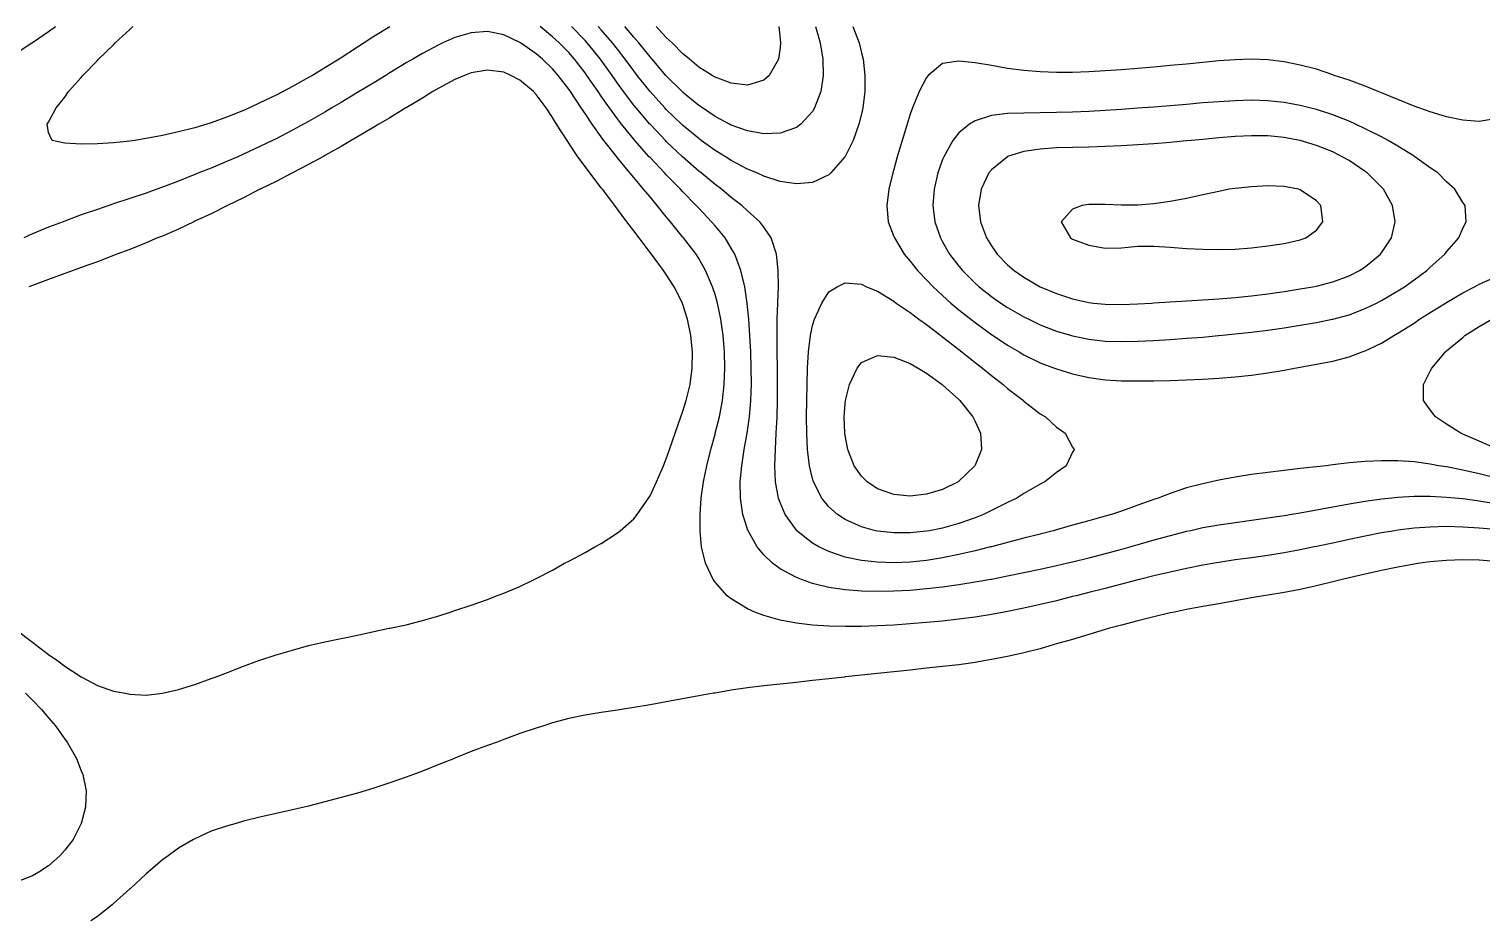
# Model space of a CAD drawing. Header units: inches. Extents: x -3765 to -2207, y 6717241 to 6718976.
# Drawn here: x -2976.2 to -2641.2, y 6717704.5 to 6717909.4 of the extents above; entities that cross this region are included whole.
import ezdxf

# ---------------------------------------------------------------- set-up
doc = ezdxf.new("R2010")
doc.units = ezdxf.units.IN
doc.header["$MEASUREMENT"] = 0

msp = doc.modelspace()

# ---------------------------------------------------------------- linework, layer by layer
for points in [[(-2979.21, 6717903.78), (-2975.57, 6717906.18), (-2975.46, 6717906.25), (-2971.72, 6717908.78), (-2970.11, 6717909.93)], [(-2893.01, 6717909.89), (-2896.75, 6717907.64), (-2898.93, 6717906.18), (-2900.5, 6717905.19), (-2904.25, 6717902.72), (-2904.68, 6717902.44), (-2908, 6717900.43), (-2910.84, 6717898.69), (-2911.75, 6717898.17), (-2915.49, 6717896.11), (-2917.66, 6717894.94), (-2919.24, 6717894.13), (-2922.99, 6717892.33), (-2925.42, 6717891.19), (-2926.74, 6717890.62), (-2930.49, 6717889.12), (-2934.24, 6717887.74), (-2935.19, 6717887.44), (-2937.98, 6717886.62), (-2941.73, 6717885.67), (-2945.48, 6717884.84), (-2949.23, 6717884.12), (-2951.91, 6717883.7), (-2952.98, 6717883.54), (-2956.72, 6717883.12), (-2960.47, 6717882.88), (-2964.22, 6717882.81), (-2967.97, 6717883.09), (-2970.85, 6717883.7), (-2971.72, 6717885.5), (-2972.06, 6717887.44), (-2971.72, 6717887.87), (-2969.97, 6717891.19), (-2967.97, 6717893.64), (-2967.12, 6717894.94), (-2964.22, 6717898.17), (-2963.82, 6717898.69), (-2960.47, 6717902.08), (-2960.17, 6717902.44), (-2956.72, 6717905.76), (-2956.33, 6717906.18), (-2952.98, 6717909.27), (-2952.31, 6717909.93)], [(-2638.14, 6717799.97), (-2641.89, 6717800.56), (-2645.63, 6717801.06), (-2647.45, 6717801.24), (-2649.38, 6717801.43), (-2653.13, 6717801.63), (-2656.88, 6717801.62), (-2660.63, 6717801.39), (-2662.03, 6717801.24), (-2664.37, 6717800.99), (-2668.12, 6717800.49), (-2671.87, 6717799.88), (-2675.62, 6717799.2), (-2679.37, 6717798.49), (-2683.11, 6717797.81), (-2685.03, 6717797.49), (-2686.86, 6717797.2), (-2690.61, 6717796.64), (-2694.36, 6717796.11), (-2698.11, 6717795.59), (-2701.86, 6717795.04), (-2705.6, 6717794.37), (-2708.36, 6717793.74), (-2709.35, 6717793.53), (-2713.1, 6717792.59), (-2716.85, 6717791.55), (-2720.6, 6717790.46), (-2722.17, 6717789.99), (-2724.34, 6717789.39), (-2728.09, 6717788.38), (-2731.84, 6717787.43), (-2735.59, 6717786.52), (-2736.73, 6717786.25), (-2739.34, 6717785.63), (-2743.08, 6717784.79), (-2746.83, 6717784), (-2750.58, 6717783.23), (-2754.33, 6717782.51), (-2754.42, 6717782.5), (-2758.08, 6717781.84), (-2761.82, 6717781.24), (-2765.57, 6717780.74), (-2769.32, 6717780.31), (-2773.07, 6717779.98), (-2776.82, 6717779.77), (-2780.56, 6717779.7), (-2784.31, 6717779.79), (-2788.06, 6717780.1), (-2791.81, 6717780.67), (-2795.56, 6717781.6), (-2798.11, 6717782.5), (-2799.3, 6717782.97), (-2803.05, 6717784.98), (-2804.78, 6717786.25), (-2806.8, 6717788.14), (-2808.34, 6717789.99), (-2810.43, 6717793.74), (-2810.55, 6717794.08), (-2811.62, 6717797.49), (-2812.16, 6717801.24), (-2812.22, 6717804.99), (-2811.9, 6717808.73), (-2811.31, 6717812.48), (-2810.63, 6717816.23), (-2810.55, 6717816.73), (-2810.1, 6717819.98), (-2809.78, 6717823.73), (-2809.66, 6717827.47), (-2809.69, 6717831.22), (-2809.82, 6717834.97), (-2810.02, 6717838.72), (-2810.28, 6717842.47), (-2810.55, 6717845.35), (-2810.63, 6717846.21), (-2811.18, 6717849.96), (-2812.08, 6717853.71), (-2813.48, 6717857.46), (-2814.3, 6717858.9), (-2815.71, 6717861.21), (-2818.05, 6717864.02), (-2818.83, 6717864.95), (-2821.79, 6717868.05), (-2822.38, 6717868.7), (-2825.54, 6717871.92), (-2826.03, 6717872.45), (-2829.29, 6717875.78), (-2829.68, 6717876.2), (-2833.04, 6717879.76), (-2833.2, 6717879.95), (-2836.52, 6717883.7), (-2836.79, 6717884), (-2839.6, 6717887.44), (-2840.53, 6717888.65), (-2842.41, 6717891.19), (-2844.28, 6717893.88), (-2845, 6717894.94), (-2847.58, 6717898.69), (-2848.03, 6717899.31), (-2850.47, 6717902.44), (-2851.78, 6717903.93), (-2853.99, 6717906.18), (-2855.53, 6717907.61), (-2858.37, 6717909.93)], [(-2638.14, 6717805.94), (-2641.89, 6717806.82), (-2645.63, 6717807.68), (-2649.38, 6717808.43), (-2651.26, 6717808.73), (-2653.13, 6717809.1), (-2656.88, 6717809.61), (-2660.63, 6717809.87), (-2664.37, 6717809.87), (-2668.12, 6717809.68), (-2671.87, 6717809.36), (-2675.62, 6717808.93), (-2677.16, 6717808.73), (-2679.37, 6717808.49), (-2683.11, 6717808.06), (-2686.86, 6717807.62), (-2690.61, 6717807.18), (-2694.36, 6717806.67), (-2698.11, 6717806.09), (-2701.86, 6717805.4), (-2703.55, 6717804.99), (-2705.6, 6717804.58), (-2709.35, 6717803.59), (-2713.1, 6717802.32), (-2715.87, 6717801.24), (-2716.85, 6717800.92), (-2720.6, 6717799.61), (-2724.34, 6717798.28), (-2726.64, 6717797.49), (-2728.09, 6717797.06), (-2731.84, 6717796.01), (-2735.59, 6717794.99), (-2739.34, 6717793.95), (-2740.06, 6717793.74), (-2743.08, 6717792.98), (-2746.83, 6717792.02), (-2750.58, 6717791.04), (-2754.33, 6717790.04), (-2754.51, 6717789.99), (-2758.08, 6717789.1), (-2761.82, 6717788.23), (-2765.57, 6717787.48), (-2769.32, 6717786.89), (-2773.07, 6717786.51), (-2776.82, 6717786.36), (-2780.56, 6717786.47), (-2784.31, 6717786.89), (-2788.06, 6717787.67), (-2791.81, 6717788.91), (-2794.1, 6717789.99), (-2795.56, 6717790.84), (-2799.18, 6717793.74), (-2799.3, 6717793.88), (-2801.88, 6717797.49), (-2803.05, 6717800.25), (-2803.41, 6717801.24), (-2804.11, 6717804.99), (-2804.28, 6717808.73), (-2804.14, 6717812.48), (-2803.92, 6717816.23), (-2803.75, 6717819.98), (-2803.65, 6717823.73), (-2803.64, 6717827.47), (-2803.68, 6717831.22), (-2803.74, 6717834.97), (-2803.76, 6717838.72), (-2803.71, 6717842.47), (-2803.59, 6717846.21), (-2803.45, 6717849.96), (-2803.47, 6717853.71), (-2803.89, 6717857.46), (-2805.1, 6717861.21), (-2806.8, 6717863.68), (-2807.69, 6717864.95), (-2810.55, 6717867.5), (-2811.85, 6717868.7), (-2814.3, 6717870.54), (-2816.57, 6717872.45), (-2818.05, 6717873.54), (-2821.24, 6717876.2), (-2821.79, 6717876.63), (-2825.54, 6717879.91), (-2825.58, 6717879.95), (-2829.29, 6717883.48), (-2829.5, 6717883.7), (-2833.04, 6717887.42), (-2833.06, 6717887.44), (-2836.24, 6717891.19), (-2836.79, 6717891.86), (-2839.12, 6717894.94), (-2840.53, 6717896.89), (-2841.8, 6717898.69), (-2844.28, 6717902.16), (-2844.48, 6717902.44), (-2847.51, 6717906.18), (-2848.03, 6717906.75), (-2851.12, 6717909.93)], [(-2791.36, 6717876.2), (-2791.81, 6717875.77), (-2795.56, 6717873.97), (-2799.3, 6717873.66), (-2803.05, 6717874.25), (-2806.8, 6717875.45), (-2808.39, 6717876.2), (-2810.55, 6717877.09), (-2814.3, 6717879.06), (-2815.66, 6717879.95), (-2818.05, 6717881.4), (-2821.21, 6717883.7), (-2821.79, 6717884.11), (-2825.54, 6717887.23), (-2825.76, 6717887.44), (-2829.29, 6717890.82), (-2829.63, 6717891.19), (-2833.03, 6717894.94), (-2833.04, 6717894.95), (-2835.98, 6717898.69), (-2836.79, 6717899.72), (-2838.77, 6717902.44), (-2840.53, 6717904.7), (-2841.68, 6717906.18), (-2844.28, 6717909.15), (-2844.99, 6717909.93)], [(-2798.27, 6717887.44), (-2799.3, 6717886.68), (-2803.05, 6717885.35), (-2806.8, 6717885.2), (-2810.55, 6717885.89), (-2814.3, 6717887.23), (-2814.7, 6717887.44), (-2818.05, 6717889.22), (-2820.97, 6717891.19), (-2821.79, 6717891.74), (-2825.54, 6717894.83), (-2825.65, 6717894.94), (-2829.29, 6717898.58), (-2829.38, 6717898.69), (-2832.56, 6717902.44), (-2833.04, 6717902.99), (-2835.6, 6717906.18), (-2836.79, 6717907.51), (-2838.86, 6717909.93)], [(-2805.53, 6717898.69), (-2806.8, 6717897.59), (-2810.55, 6717896.46), (-2814.3, 6717896.88), (-2818.05, 6717898.27), (-2818.72, 6717898.69), (-2821.79, 6717900.62), (-2823.97, 6717902.44), (-2825.54, 6717903.73), (-2827.97, 6717906.18), (-2829.29, 6717907.42), (-2831.65, 6717909.93)], [(-2803.37, 6717909.93), (-2803.05, 6717907.07), (-2802.96, 6717906.18), (-2803.05, 6717905.14), (-2803.42, 6717902.44), (-2805.53, 6717898.69)], [(-2794.86, 6717909.93), (-2793.78, 6717906.18), (-2793.17, 6717902.44), (-2793.1, 6717898.69), (-2793.67, 6717894.94), (-2795.08, 6717891.19), (-2795.56, 6717890.39), (-2798.27, 6717887.44)], [(-2786.27, 6717909.93), (-2784.85, 6717906.18), (-2784.31, 6717903.89), (-2783.93, 6717902.44), (-2783.48, 6717898.69), (-2783.52, 6717894.94), (-2784, 6717891.19), (-2784.31, 6717889.81), (-2784.88, 6717887.44), (-2786.22, 6717883.7), (-2788.06, 6717879.99), (-2788.09, 6717879.95), (-2791.36, 6717876.2)], [(-2638.14, 6717793.98), (-2641.89, 6717794.35), (-2645.63, 6717794.59), (-2649.38, 6717794.68), (-2653.13, 6717794.59), (-2656.88, 6717794.31), (-2660.63, 6717793.85), (-2661.32, 6717793.74), (-2664.37, 6717793.23), (-2668.12, 6717792.49), (-2671.87, 6717791.69), (-2675.62, 6717790.88), (-2679.37, 6717790.1), (-2679.89, 6717789.99), (-2683.11, 6717789.33), (-2686.86, 6717788.64), (-2690.61, 6717788.03), (-2694.36, 6717787.5), (-2698.11, 6717786.99), (-2701.86, 6717786.43), (-2702.92, 6717786.25), (-2705.6, 6717785.77), (-2709.35, 6717785.02), (-2713.1, 6717784.2), (-2716.85, 6717783.32), (-2720.19, 6717782.5), (-2720.6, 6717782.39), (-2724.34, 6717781.4), (-2728.09, 6717780.44), (-2731.84, 6717779.49), (-2734.82, 6717778.75), (-2735.59, 6717778.55), (-2739.34, 6717777.59), (-2743.08, 6717776.7), (-2746.83, 6717775.89), (-2750.58, 6717775.14), (-2751.39, 6717775), (-2754.33, 6717774.44), (-2758.08, 6717773.84), (-2761.82, 6717773.33), (-2765.57, 6717772.92), (-2769.32, 6717772.57), (-2773.07, 6717772.26), (-2776.82, 6717772), (-2780.56, 6717771.79), (-2784.31, 6717771.65), (-2788.06, 6717771.63), (-2791.81, 6717771.73), (-2795.56, 6717771.98), (-2799.3, 6717772.42), (-2803.05, 6717773.13), (-2806.8, 6717774.2), (-2808.89, 6717775), (-2810.55, 6717775.73), (-2814.3, 6717778.01), (-2815.24, 6717778.75), (-2818.05, 6717781.89), (-2818.48, 6717782.5), (-2820.26, 6717786.25), (-2821.15, 6717789.99), (-2821.51, 6717793.74), (-2821.5, 6717797.49), (-2821.21, 6717801.24), (-2820.68, 6717804.99), (-2819.94, 6717808.73), (-2819.03, 6717812.48), (-2818.05, 6717815.96), (-2817.98, 6717816.23), (-2817.04, 6717819.98), (-2816.33, 6717823.73), (-2815.92, 6717827.47), (-2815.79, 6717831.22), (-2815.9, 6717834.97), (-2816.21, 6717838.72), (-2816.72, 6717842.47), (-2817.47, 6717846.21), (-2818.05, 6717848.22), (-2818.61, 6717849.96), (-2820.22, 6717853.71), (-2821.79, 6717856.46), (-2822.43, 6717857.46), (-2825.29, 6717861.21), (-2825.54, 6717861.51), (-2828.33, 6717864.95), (-2829.29, 6717866.11), (-2831.38, 6717868.7), (-2833.04, 6717870.66), (-2834.51, 6717872.45), (-2836.79, 6717875.13), (-2837.66, 6717876.2), (-2840.53, 6717879.72), (-2840.71, 6717879.95), (-2843.66, 6717883.7), (-2844.28, 6717884.52), (-2846.41, 6717887.44), (-2848.03, 6717889.87), (-2848.91, 6717891.19), (-2851.36, 6717894.94), (-2851.78, 6717895.53), (-2854.22, 6717898.69), (-2855.53, 6717900.19), (-2857.84, 6717902.44), (-2859.27, 6717903.67), (-2862.89, 6717906.18), (-2863.02, 6717906.27), (-2866.77, 6717908), (-2870.52, 6717908.79), (-2874.27, 6717908.52), (-2878.01, 6717907.4), (-2880.78, 6717906.18), (-2881.76, 6717905.73), (-2885.51, 6717903.73), (-2887.76, 6717902.44), (-2889.26, 6717901.56), (-2893.01, 6717899.3), (-2893.98, 6717898.69), (-2896.75, 6717897), (-2900.13, 6717894.94), (-2900.5, 6717894.71), (-2904.25, 6717892.46), (-2906.38, 6717891.19), (-2908, 6717890.23), (-2911.75, 6717888.08), (-2912.91, 6717887.44), (-2915.49, 6717886.03), (-2919.24, 6717884.09), (-2920.05, 6717883.7), (-2922.99, 6717882.26), (-2926.74, 6717880.54), (-2928.1, 6717879.95), (-2930.49, 6717878.9), (-2934.24, 6717877.34), (-2937.05, 6717876.2), (-2937.98, 6717875.81), (-2941.73, 6717874.33), (-2945.48, 6717872.91), (-2946.77, 6717872.45), (-2949.23, 6717871.57), (-2952.98, 6717870.31), (-2956.72, 6717869.06), (-2957.79, 6717868.7), (-2960.47, 6717867.81), (-2964.22, 6717866.53), (-2967.97, 6717865.12), (-2968.39, 6717864.95), (-2971.72, 6717863.69), (-2975.46, 6717862.13), (-2977.45, 6717861.21)], [(-2945.48, 6717756.26), (-2945.46, 6717756.26), (-2941.73, 6717757.11), (-2937.98, 6717758.3), (-2934.24, 6717759.66), (-2933.34, 6717760.01), (-2930.49, 6717761.05), (-2926.74, 6717762.48), (-2923.44, 6717763.76), (-2922.99, 6717763.92), (-2919.24, 6717765.13), (-2915.49, 6717766.23), (-2911.75, 6717767.25), (-2910.73, 6717767.51), (-2908, 6717768.13), (-2904.25, 6717768.91), (-2900.5, 6717769.69), (-2896.75, 6717770.47), (-2893.15, 6717771.25), (-2893.01, 6717771.28), (-2889.26, 6717772.08), (-2885.51, 6717773.04), (-2881.76, 6717774.13), (-2879.13, 6717775), (-2878.01, 6717775.35), (-2874.27, 6717776.56), (-2870.52, 6717777.91), (-2868.4, 6717778.75), (-2866.77, 6717779.35), (-2863.02, 6717780.88), (-2859.76, 6717782.5), (-2859.27, 6717782.72), (-2855.53, 6717784.68), (-2852.76, 6717786.25), (-2851.78, 6717786.74), (-2848.03, 6717788.7), (-2845.73, 6717789.99), (-2844.28, 6717790.77), (-2840.53, 6717793.23), (-2839.93, 6717793.74), (-2836.79, 6717796.45), (-2836, 6717797.49), (-2833.4, 6717801.24), (-2833.04, 6717801.8), (-2831.57, 6717804.99), (-2829.96, 6717808.73), (-2829.29, 6717810.32), (-2828.55, 6717812.48), (-2827.27, 6717816.23), (-2825.92, 6717819.98), (-2825.54, 6717821.03), (-2824.72, 6717823.73), (-2823.82, 6717827.47), (-2823.33, 6717831.22), (-2823.27, 6717834.97), (-2823.65, 6717838.72), (-2824.4, 6717842.47), (-2825.54, 6717846.1), (-2825.58, 6717846.21), (-2827.51, 6717849.96), (-2829.29, 6717852.81), (-2829.93, 6717853.71), (-2832.72, 6717857.46), (-2833.04, 6717857.88), (-2835.57, 6717861.21), (-2836.79, 6717862.84), (-2838.39, 6717864.95), (-2840.53, 6717867.85), (-2841.18, 6717868.7), (-2844.02, 6717872.45), (-2844.28, 6717872.79), (-2846.93, 6717876.2), (-2848.03, 6717877.7), (-2849.68, 6717879.95), (-2851.78, 6717883.1), (-2852.18, 6717883.7), (-2854.58, 6717887.44), (-2855.53, 6717889.01), (-2856.99, 6717891.19), (-2859.27, 6717894.28), (-2859.9, 6717894.94), (-2863.02, 6717897.59), (-2865.11, 6717898.69), (-2866.77, 6717899.43), (-2870.52, 6717899.9), (-2874.27, 6717899.26), (-2875.78, 6717898.69), (-2878.01, 6717897.73), (-2881.76, 6717895.74), (-2883.13, 6717894.94), (-2885.51, 6717893.46), (-2889.26, 6717891.24), (-2889.33, 6717891.19), (-2893.01, 6717888.94), (-2895.58, 6717887.44), (-2896.75, 6717886.73), (-2900.5, 6717884.52), (-2901.94, 6717883.7), (-2904.25, 6717882.31), (-2908, 6717880.21), (-2908.48, 6717879.95), (-2911.75, 6717878.11), (-2915.48, 6717876.2), (-2915.49, 6717876.19), (-2919.24, 6717874.23), (-2922.94, 6717872.45), (-2922.99, 6717872.43), (-2926.74, 6717870.49), (-2930.47, 6717868.7), (-2930.49, 6717868.69), (-2934.24, 6717866.8), (-2937.98, 6717865.06), (-2938.21, 6717864.95), (-2941.73, 6717863.28), (-2945.48, 6717861.66), (-2946.6, 6717861.21), (-2949.23, 6717860.06), (-2952.98, 6717858.58), (-2955.97, 6717857.46), (-2956.72, 6717857.16), (-2960.47, 6717855.74), (-2964.22, 6717854.38), (-2966.08, 6717853.71), (-2967.97, 6717853), (-2971.72, 6717851.62), (-2975.46, 6717850.26), (-2976.25, 6717849.96)], [(-2638.14, 6717888.67), (-2641.89, 6717888.07), (-2645.63, 6717888.33), (-2649.38, 6717889.12), (-2653.13, 6717890.25), (-2655.75, 6717891.19), (-2656.88, 6717891.61), (-2660.63, 6717893.16), (-2664.37, 6717894.63), (-2665.17, 6717894.94), (-2668.12, 6717896.18), (-2671.87, 6717897.58), (-2675.33, 6717898.69), (-2675.62, 6717898.8), (-2679.37, 6717900.09), (-2683.11, 6717901.08), (-2686.86, 6717901.81), (-2690.61, 6717902.26), (-2694.36, 6717902.41), (-2698.11, 6717902.31), (-2701.86, 6717902.02), (-2705.6, 6717901.67), (-2709.35, 6717901.29), (-2713.1, 6717900.93), (-2716.85, 6717900.59), (-2720.6, 6717900.26), (-2724.34, 6717899.97), (-2728.09, 6717899.72), (-2731.84, 6717899.52), (-2735.59, 6717899.39), (-2739.34, 6717899.36), (-2743.08, 6717899.49), (-2746.83, 6717899.8), (-2750.58, 6717900.3), (-2754.33, 6717900.93), (-2758.08, 6717901.59), (-2761.82, 6717901.99), (-2765.57, 6717901.46), (-2768.87, 6717898.69), (-2769.32, 6717898.23), (-2770.99, 6717894.94), (-2772.52, 6717891.19), (-2773.07, 6717889.72), (-2773.77, 6717887.44), (-2774.93, 6717883.7), (-2776.02, 6717879.95), (-2776.82, 6717876.99), (-2777.04, 6717876.2), (-2777.95, 6717872.45), (-2778.44, 6717868.7), (-2778.13, 6717864.95), (-2776.82, 6717861.59), (-2776.68, 6717861.21), (-2774.46, 6717857.46), (-2773.07, 6717855.83), (-2771.39, 6717853.71), (-2769.32, 6717851.6), (-2767.78, 6717849.96), (-2765.57, 6717847.94), (-2763.67, 6717846.21), (-2761.82, 6717844.68), (-2759.06, 6717842.47), (-2758.08, 6717841.71), (-2754.33, 6717838.99), (-2753.91, 6717838.72), (-2750.58, 6717836.48), (-2747.93, 6717834.97), (-2746.83, 6717834.3), (-2743.08, 6717832.47), (-2739.76, 6717831.22), (-2739.34, 6717831.05), (-2735.59, 6717829.87), (-2731.84, 6717829.06), (-2728.09, 6717828.55), (-2724.34, 6717828.29), (-2720.6, 6717828.25), (-2716.85, 6717828.3), (-2713.1, 6717828.36), (-2709.35, 6717828.48), (-2705.6, 6717828.64), (-2701.86, 6717828.88), (-2698.11, 6717829.22), (-2694.36, 6717829.62), (-2690.61, 6717830.12), (-2686.86, 6717830.75)], [(-2705.6, 6717838.38), (-2702.01, 6717838.72), (-2701.86, 6717838.73), (-2698.11, 6717839.1), (-2694.36, 6717839.5), (-2690.61, 6717839.97), (-2686.86, 6717840.52), (-2683.11, 6717841.13), (-2679.37, 6717841.76), (-2675.77, 6717842.47), (-2675.62, 6717842.5), (-2671.87, 6717843.53), (-2668.12, 6717844.97), (-2665.54, 6717846.21), (-2664.37, 6717846.8), (-2660.63, 6717848.99), (-2659.09, 6717849.96), (-2656.88, 6717851.57), (-2653.95, 6717853.71), (-2653.13, 6717854.49), (-2649.78, 6717857.46), (-2649.38, 6717858.01), (-2646.57, 6717861.21), (-2645.63, 6717863.51), (-2644.83, 6717864.95), (-2645.12, 6717868.7), (-2645.63, 6717869.41), (-2647.44, 6717872.45), (-2649.38, 6717874.17), (-2651.41, 6717876.2), (-2653.13, 6717877.37), (-2656.68, 6717879.95), (-2656.88, 6717880.06), (-2660.63, 6717882.37), (-2662.86, 6717883.7), (-2664.37, 6717884.5), (-2668.12, 6717886.4), (-2670.35, 6717887.44), (-2671.87, 6717888.13), (-2675.62, 6717889.6), (-2679.37, 6717890.79), (-2680.97, 6717891.19), (-2683.11, 6717891.74), (-2686.86, 6717892.42), (-2690.61, 6717892.83), (-2694.36, 6717892.95), (-2698.11, 6717892.84), (-2701.86, 6717892.61), (-2705.6, 6717892.33), (-2709.35, 6717892), (-2713.1, 6717891.69), (-2716.85, 6717891.39), (-2719.47, 6717891.19), (-2720.6, 6717891.11), (-2724.34, 6717890.82), (-2728.09, 6717890.57), (-2731.84, 6717890.37), (-2735.59, 6717890.23), (-2739.34, 6717890.13), (-2743.08, 6717890.06), (-2746.83, 6717890), (-2750.58, 6717889.87), (-2754.33, 6717889.44), (-2758.08, 6717888.24), (-2759.38, 6717887.44), (-2761.82, 6717885.43), (-2763.21, 6717883.7), (-2765.32, 6717879.95), (-2765.57, 6717879.32), (-2766.67, 6717876.2), (-2767.53, 6717872.45), (-2767.8, 6717868.7), (-2767.34, 6717864.95), (-2766.05, 6717861.21), (-2765.57, 6717860.35), (-2763.96, 6717857.46), (-2761.82, 6717854.73), (-2760.99, 6717853.71), (-2758.08, 6717850.82), (-2757.13, 6717849.96), (-2754.33, 6717847.73), (-2752.16, 6717846.21), (-2750.58, 6717845.17), (-2746.83, 6717843.01), (-2745.72, 6717842.47), (-2743.08, 6717841.19), (-2739.34, 6717839.75), (-2735.84, 6717838.72), (-2735.59, 6717838.64), (-2731.84, 6717837.87), (-2728.09, 6717837.45), (-2724.34, 6717837.32), (-2720.6, 6717837.4), (-2716.85, 6717837.6), (-2713.1, 6717837.83), (-2709.35, 6717838.08), (-2705.6, 6717838.38)], [(-2720.6, 6717846), (-2717.4, 6717846.21), (-2716.85, 6717846.26), (-2713.1, 6717846.52), (-2709.35, 6717846.74), (-2705.6, 6717846.96), (-2701.86, 6717847.21), (-2698.11, 6717847.53), (-2694.36, 6717847.91), (-2690.61, 6717848.36), (-2686.86, 6717848.89), (-2683.11, 6717849.46), (-2680.23, 6717849.96), (-2679.37, 6717850.13), (-2675.62, 6717851.09), (-2671.87, 6717852.49), (-2669.45, 6717853.71), (-2668.12, 6717854.59), (-2664.63, 6717857.46), (-2664.37, 6717857.8), (-2662.1, 6717861.21), (-2661.2, 6717864.95), (-2661.83, 6717868.7), (-2663.94, 6717872.45), (-2664.37, 6717872.92), (-2667.65, 6717876.2), (-2668.12, 6717876.55), (-2671.87, 6717879.05), (-2673.42, 6717879.95), (-2675.62, 6717881.03), (-2679.37, 6717882.53), (-2683.11, 6717883.68), (-2683.18, 6717883.7), (-2686.86, 6717884.37), (-2690.61, 6717884.72), (-2694.36, 6717884.76), (-2698.11, 6717884.58), (-2701.86, 6717884.28), (-2705.6, 6717883.93), (-2708.24, 6717883.7), (-2709.35, 6717883.58), (-2713.1, 6717883.24), (-2716.85, 6717882.93), (-2720.6, 6717882.67), (-2724.34, 6717882.44), (-2728.09, 6717882.26), (-2731.84, 6717882.15), (-2735.59, 6717882.09), (-2739.34, 6717881.98), (-2743.08, 6717881.71), (-2746.83, 6717881.13), (-2750.58, 6717879.96), (-2750.61, 6717879.95), (-2754.33, 6717876.91), (-2754.9, 6717876.2), (-2756.67, 6717872.45), (-2757.29, 6717868.7), (-2756.81, 6717864.95), (-2755.44, 6717861.21), (-2754.33, 6717859.39), (-2753, 6717857.46), (-2750.58, 6717855.01), (-2749.08, 6717853.71), (-2746.83, 6717852.17), (-2743.1, 6717849.96), (-2743.08, 6717849.95), (-2739.34, 6717848.39), (-2735.59, 6717847.19), (-2731.84, 6717846.34), (-2730.78, 6717846.21), (-2728.09, 6717845.93), (-2724.34, 6717845.84), (-2720.6, 6717846)], [(-2683.11, 6717860.76), (-2681.83, 6717861.21), (-2679.37, 6717863.01), (-2677.87, 6717864.95), (-2678.37, 6717868.7), (-2679.37, 6717869.75), (-2683.11, 6717872.31), (-2683.55, 6717872.45), (-2686.86, 6717873.07), (-2690.61, 6717873.23), (-2694.36, 6717873.02), (-2698.11, 6717872.63), (-2699.49, 6717872.45), (-2701.86, 6717871.96), (-2705.6, 6717871.13), (-2709.35, 6717870.31), (-2713.1, 6717869.59), (-2716.85, 6717869.05), (-2720.6, 6717868.76), (-2724.34, 6717868.75), (-2728.09, 6717868.93), (-2731.84, 6717868.93), (-2733.39, 6717868.7), (-2735.59, 6717867.88), (-2738.23, 6717864.95), (-2736.11, 6717861.21), (-2735.59, 6717860.9), (-2731.84, 6717859.55), (-2728.09, 6717858.87), (-2724.34, 6717858.93), (-2720.6, 6717859.29), (-2716.85, 6717859.3), (-2713.1, 6717859.09), (-2709.35, 6717858.82), (-2705.6, 6717858.61), (-2701.86, 6717858.55), (-2698.11, 6717858.66), (-2694.36, 6717858.96), (-2690.61, 6717859.4), (-2686.86, 6717859.97), (-2683.11, 6717860.76)], [(-2768.59, 6717793.74), (-2769.32, 6717793.61), (-2773.07, 6717793.23), (-2776.82, 6717793.22), (-2780.56, 6717793.63), (-2781.07, 6717793.74), (-2784.31, 6717794.63), (-2788.06, 6717796.33), (-2789.83, 6717797.49), (-2791.81, 6717799.28), (-2793.42, 6717801.24), (-2795.33, 6717804.99), (-2795.56, 6717805.76), (-2796.27, 6717808.73), (-2796.7, 6717812.48), (-2796.88, 6717816.23), (-2796.94, 6717819.98), (-2796.91, 6717823.73), (-2796.82, 6717827.47), (-2796.7, 6717831.22), (-2796.47, 6717834.97), (-2796, 6717838.72), (-2795.56, 6717841.02), (-2795.14, 6717842.47), (-2793.46, 6717846.21), (-2791.81, 6717848.81), (-2789.92, 6717849.96), (-2788.06, 6717850.89), (-2784.31, 6717850.55), (-2783.09, 6717849.96), (-2780.56, 6717848.95), (-2776.82, 6717846.64), (-2776.27, 6717846.21), (-2773.07, 6717844), (-2771.06, 6717842.47), (-2769.32, 6717841.24), (-2765.99, 6717838.72), (-2765.57, 6717838.4), (-2761.82, 6717835.49), (-2761.15, 6717834.97), (-2758.08, 6717832.51), (-2756.39, 6717831.22), (-2754.33, 6717829.51), (-2751.65, 6717827.47), (-2750.58, 6717826.52), (-2746.94, 6717823.73), (-2746.83, 6717823.62), (-2743.08, 6717820.68), (-2741.89, 6717819.98), (-2739.34, 6717817.63), (-2737.28, 6717816.23), (-2735.59, 6717813), (-2735.26, 6717812.48), (-2735.59, 6717811.88), (-2737.05, 6717808.73), (-2739.34, 6717807.16), (-2742.03, 6717804.99), (-2743.08, 6717804.48), (-2746.83, 6717802.33), (-2748.49, 6717801.24), (-2750.58, 6717800.25), (-2754.33, 6717798.39), (-2756.18, 6717797.49), (-2758.08, 6717796.74), (-2761.82, 6717795.41), (-2765.57, 6717794.35), (-2768.59, 6717793.74)], [(-2686.86, 6717830.75), (-2684.46, 6717831.22), (-2683.11, 6717831.43), (-2679.37, 6717832.09), (-2675.62, 6717832.82), (-2671.87, 6717833.78), (-2668.85, 6717834.97), (-2668.12, 6717835.22), (-2664.37, 6717836.98), (-2661.57, 6717838.72), (-2660.63, 6717839.24), (-2656.88, 6717841.6), (-2655.59, 6717842.47), (-2653.13, 6717844), (-2649.59, 6717846.21), (-2649.38, 6717846.34), (-2645.63, 6717848.56), (-2642.94, 6717849.96), (-2641.89, 6717850.54), (-2638.14, 6717852.18)], [(-2638.14, 6717812.76), (-2641.89, 6717814.36), (-2645.63, 6717816.02), (-2646.12, 6717816.23), (-2649.38, 6717818.32), (-2651.94, 6717819.98), (-2653.13, 6717821.61), (-2654.7, 6717823.73), (-2654.71, 6717827.47), (-2653.13, 6717830.5), (-2652.81, 6717831.22), (-2649.64, 6717834.97), (-2649.38, 6717835.18), (-2645.63, 6717838.31), (-2645.13, 6717838.72), (-2641.89, 6717840.78), (-2638.95, 6717842.47)], [(-2762.02, 6717804.99), (-2765.57, 6717803.26), (-2769.32, 6717802.13), (-2773.07, 6717801.71), (-2776.82, 6717802.09), (-2780.56, 6717803.41), (-2782.96, 6717804.99), (-2784.31, 6717806.33), (-2785.94, 6717808.73), (-2787.42, 6717812.48), (-2788.06, 6717815.69), (-2788.14, 6717816.23), (-2788.27, 6717819.98), (-2788.06, 6717822.96), (-2787.98, 6717823.73), (-2787.05, 6717827.47), (-2785.28, 6717831.22), (-2784.31, 6717832.5), (-2780.56, 6717834.14), (-2776.82, 6717833.71), (-2773.07, 6717832.26), (-2771.25, 6717831.22), (-2769.32, 6717830.08), (-2765.68, 6717827.47), (-2765.57, 6717827.39), (-2761.82, 6717823.97), (-2761.57, 6717823.73), (-2758.59, 6717819.98), (-2758.08, 6717818.88), (-2756.86, 6717816.23), (-2756.64, 6717812.48), (-2758.08, 6717808.86), (-2758.13, 6717808.73), (-2761.82, 6717805.13), (-2762.02, 6717804.99)], [(-2638.14, 6717786.68), (-2641.89, 6717786.94), (-2645.63, 6717786.99), (-2649.38, 6717786.86), (-2653.13, 6717786.55), (-2655.56, 6717786.25), (-2656.88, 6717786.05), (-2660.63, 6717785.34), (-2664.37, 6717784.54), (-2668.12, 6717783.69), (-2671.87, 6717782.84), (-2673.42, 6717782.5), (-2675.62, 6717781.93), (-2679.37, 6717781.02), (-2683.11, 6717780.22), (-2686.86, 6717779.52), (-2690.61, 6717778.9), (-2691.56, 6717778.75), (-2694.36, 6717778.24), (-2698.11, 6717777.57), (-2701.86, 6717776.91), (-2705.6, 6717776.25), (-2709.35, 6717775.55), (-2712.11, 6717775), (-2713.1, 6717774.78), (-2716.85, 6717773.87), (-2720.6, 6717772.93), (-2724.34, 6717771.96), (-2727.06, 6717771.25), (-2728.09, 6717770.94), (-2731.84, 6717769.78), (-2735.59, 6717768.67), (-2739.34, 6717767.65), (-2739.88, 6717767.51), (-2743.08, 6717766.55), (-2746.83, 6717765.58), (-2750.58, 6717764.74), (-2754.33, 6717764.03), (-2756.04, 6717763.76), (-2758.08, 6717763.39), (-2761.82, 6717762.85), (-2765.57, 6717762.42), (-2769.32, 6717762.02), (-2773.07, 6717761.61), (-2776.82, 6717761.19), (-2780.56, 6717760.79), (-2784.31, 6717760.41), (-2788.06, 6717760.02), (-2788.21, 6717760.01), (-2791.81, 6717759.59), (-2795.56, 6717759.18), (-2799.3, 6717758.78), (-2803.05, 6717758.37), (-2806.8, 6717757.95), (-2810.55, 6717757.49), (-2814.3, 6717756.96), (-2818.05, 6717756.33), (-2818.44, 6717756.26), (-2821.79, 6717755.69), (-2825.54, 6717755.01), (-2829.29, 6717754.31), (-2833.04, 6717753.62), (-2836.79, 6717752.96), (-2839.6, 6717752.51), (-2840.53, 6717752.37), (-2844.28, 6717751.84), (-2848.03, 6717751.24), (-2851.78, 6717750.43), (-2855.53, 6717749.42), (-2857.56, 6717748.76), (-2859.27, 6717748.25), (-2863.02, 6717747.03), (-2866.77, 6717745.63), (-2868.3, 6717745.02), (-2870.52, 6717744.22), (-2874.27, 6717742.83), (-2878.01, 6717741.3), (-2878.09, 6717741.27), (-2881.76, 6717739.85), (-2885.51, 6717738.35), (-2887.6, 6717737.52), (-2889.26, 6717736.93), (-2893.01, 6717735.65), (-2896.75, 6717734.41), (-2898.72, 6717733.77), (-2900.5, 6717733.25), (-2904.25, 6717732.22), (-2908, 6717731.22), (-2911.75, 6717730.27), (-2912.76, 6717730.02), (-2915.49, 6717729.4), (-2919.24, 6717728.55), (-2922.99, 6717727.69), (-2926.74, 6717726.77), (-2928.45, 6717726.28), (-2930.49, 6717725.73), (-2934.24, 6717724.45), (-2937.98, 6717722.72), (-2938.28, 6717722.53), (-2941.73, 6717720.54), (-2944.14, 6717718.78), (-2945.48, 6717717.88), (-2948.75, 6717715.03), (-2949.23, 6717714.65), (-2952.85, 6717711.28), (-2952.98, 6717711.17), (-2956.72, 6717707.8), (-2957.03, 6717707.54), (-2960.47, 6717704.82), (-2961.95, 6717703.79)], [(-2979.21, 6717770.88), (-2975.46, 6717768.02), (-2974.76, 6717767.51), (-2971.72, 6717765.23), (-2969.62, 6717763.76), (-2967.97, 6717762.53), (-2964.22, 6717760.08), (-2964.07, 6717760.01), (-2960.47, 6717758.09), (-2956.72, 6717756.75), (-2953.98, 6717756.26), (-2952.98, 6717756.05), (-2949.23, 6717755.87), (-2945.48, 6717756.26)], [(-2977.02, 6717756.26), (-2975.46, 6717754.68), (-2973.32, 6717752.51), (-2971.72, 6717750.61), (-2970.1, 6717748.76), (-2967.97, 6717745.71), (-2967.43, 6717745.02), (-2965.3, 6717741.27), (-2964.22, 6717738.37), (-2963.85, 6717737.52), (-2963.08, 6717733.77), (-2963.2, 6717730.02), (-2964.2, 6717726.28), (-2964.22, 6717726.23), (-2966.08, 6717722.53), (-2967.97, 6717720.07), (-2969.09, 6717718.78), (-2971.72, 6717716.53), (-2973.99, 6717715.03), (-2975.46, 6717714.22), (-2979.21, 6717712.76)]]:
    msp.add_lwpolyline(points)

doc.saveas('drawing.dxf')
